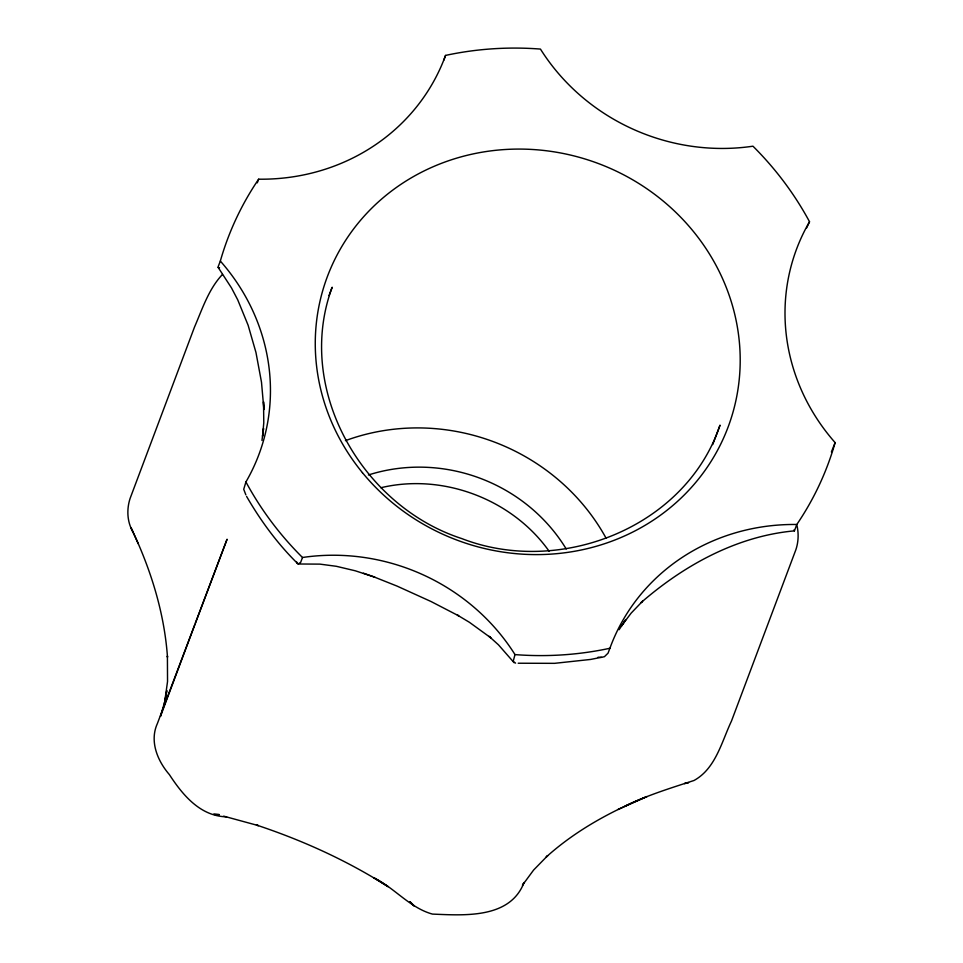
<?xml version="1.0" encoding="UTF-8"?>
<svg xmlns="http://www.w3.org/2000/svg" width="963" height="963" viewBox="0 0 963 963"><rect width="100%" height="100%" fill="white"/><g stroke="black" fill="none" stroke-linecap="round" stroke-linejoin="round"><path stroke-width="1.44" d="M261.96 440.44L263.549 428.475L262.562 436.275L263.778 422.757L263.537 401.8L263.898 409.576L261.491 382.179L255.965 352.482L248.117 325.241L237.729 299.842L231.481 287.901L217.987 267.16L220.334 261.057A320.631 301.299 20.6 0 1 258.65 179.19A205.011 192.648 20.6 0 0 445.556 55.409A320.631 301.299 20.6 0 1 540.448 49.077A205.011 192.648 20.6 0 0 752.958 146.195A320.631 301.299 20.6 0 1 809.522 221.731A205.011 192.648 20.6 0 0 835.126 442.619L831.394 451.984M257.277 182.838L258.65 179.19M220.334 261.057A205.011 192.648 20.6 0 1 245.926 481.945L243.723 489.288L245.854 494.85M194.851 624.662L160.496 716.34L165.239 699.993L166.816 690.555L164.456 703.64L167.538 681.491L167.406 655.972L167.49 657.223C164.336 612.203 150.469 568.435 131.064 527.88L138.287 543.758M329.033 295.569L332.163 287.227C294.582 388.631 361.546 506.032 461.734 538.57C559.84 576.632 685.764 527.592 720.023 425.128L712.716 444.569M443.738 60.284L445.556 55.409M245.926 481.945A320.631 301.299 20.6 0 0 302.49 557.493L300.661 562.356L298.085 563.993C277.789 544.131 260.78 520.959 246.576 496.402M835.126 442.619A320.631 301.299 20.6 0 1 796.798 524.486A205.011 192.648 20.6 0 0 609.892 648.268A320.631 301.299 20.6 0 1 515 654.599L513.171 661.4L515.578 663.122M609.892 648.268L608.062 653.143L604.403 656.706L590.56 659.45L554.532 663.338L518.202 663.23M809.522 221.731L806.657 227.87M796.798 524.486L794.427 530.866C736.972 536.054 683.935 565.293 641.021 602.657L642.61 601.165L631.162 613.106L621.484 625.926L625.818 619.546L619.089 629.718M195.369 623.278L227.075 539.22L157.414 723.466C149.325 741.137 157.451 760.806 169.356 774.577C182.669 794.957 200.087 816.179 226.57 816.853M222.477 274.443C208.67 288.96 202.338 308.979 194.514 327.047L130.101 498.437C126.61 509.114 127.044 521.356 132.605 531.275M618.005 809.498L646.931 796.582C610.566 811.448 575.441 830.66 546.153 857.082L547.706 855.613L533.586 870.071L522.452 885.202L524.065 882.481C510.125 918.907 464.395 915.38 432.447 914.092C409.829 907.88 394.601 887.91 373.764 877.738L388.101 886.67C347.137 860.537 302.514 840.314 256.447 825.026L258.385 825.616L223.693 816.155M625.168 806.043C647.244 795.294 670.742 788.047 694.01 780.487C715.69 768.594 721.636 741.823 731.483 721.046L795.907 549.632C798.459 541.964 798.772 533.671 797.039 525.798M380.879 487.735C442.932 472.893 512.244 499.231 549.115 551.233M298.085 563.993L319.921 564.125L336.304 566.292L355.287 570.794L374.788 577.162L363.424 573.202M598.059 657.235L601.502 657.38M218.24 267.558L219.54 267.75M373.512 576.717L397.045 586.094L431.027 601.514L458.713 615.839L457.377 615.08L469.402 622.291L490.877 637.867L489.035 636.314L498.461 644.825L514.122 662.725M793.681 530.119L794.427 530.866M296.472 561.61L297.086 563.259M302.49 557.493A205.011 192.648 20.6 0 1 515 654.599M345.416 440.657A205.829 193.419 20.6 0 1 606.136 538.281M368.384 474.988A164.42 154.501 20.6 0 1 566.232 549.006M688.485 782.606L684.645 783.533L688.485 782.606M219.239 814.602L213.738 814.301L219.239 814.602M414.09 905.846L410.057 901.801L414.09 905.846M362.413 472.64A214.027 201.123 20.6 0 0 725.982 432.459A214.027 201.123 20.6 0 0 494.789 150.409A214.027 201.123 20.6 0 0 362.413 472.64"/></g></svg>
